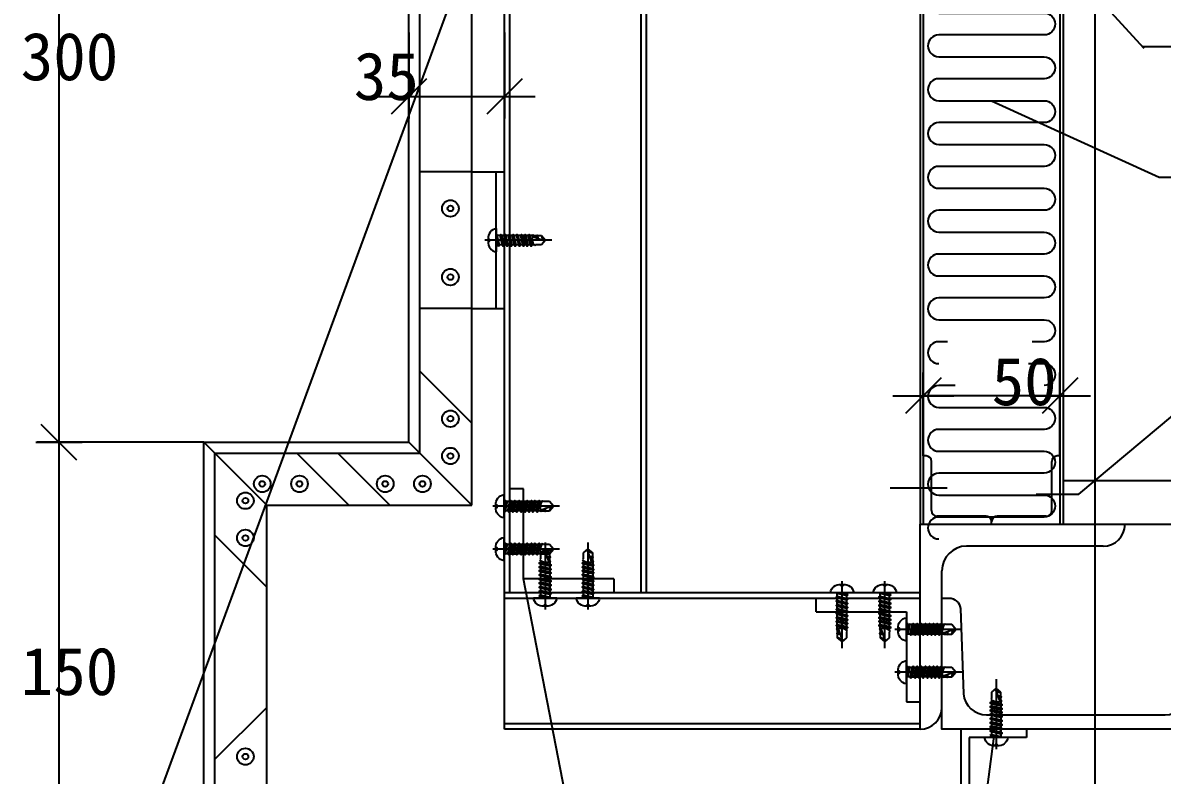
# Model space of a CAD drawing. Header units: metres. Extents: x 851 to 2535, y 436 to 2383.
# Drawn here: x 987.4 to 1404.3, y 1163 to 1438.4 of the extents above; entities that cross this region are included whole.
import ezdxf

# ---------------------------------------------------------------- set-up
doc = ezdxf.new("R2010")
doc.units = ezdxf.units.M
for name, color, linetype in [('BZX', 1, 'Continuous'), ('CSX', 3, 'Continuous'), ('DHX', 4, 'Continuous'), ('LINE', 7, 'Continuous'), ('SCREW', 6, 'Continuous'), ('XSX', 6, 'Continuous'), ('XX', 5, 'Continuous'), ('图层4', 4, 'Continuous')]:
    doc.layers.add(name, color=color, linetype=linetype)

# ---------------------------------------------------------------- blocks, each defined once
blk = doc.blocks.new('_ArchTick')
for p, q in [((0, 0.65), (0, -0.65)), ((0.86, 0), (-0.86, 0))]:
    blk.add_line(p, q)
at = {"color": 0, "linetype": 'ByBlock'}
blk.add_lwpolyline([(-0.5, -0.5), (0.5, 0.5)], dxfattribs=at)

msp = doc.modelspace()

# ---------------------------------------------------------------- linework, layer by layer
at = {"layer": 'BZX'}
for p, q in [((1000.66, 1602.81), (1000.66, 1300.82)), ((1014.84, 1094.47), (1160.67, 1491.62)), ((1397.75, 1429), (1357.94, 1472.38)), ((1128.67, 1434.79), (1128.67, 1403.36)), ((1163.67, 1434.79), (1163.67, 1403.36)), ((1128.67, 1411.36), (1163.67, 1411.36)), ((1341.86, 1409.85), (1403.22, 1381.83)), ((1151.67, 1383.77), (1163.67, 1383.77)), ((1151.67, 1333.77), (1163.67, 1333.77)), ((1316.91, 1279.85), (1316.91, 1309.89)), ((1366.91, 1279.85), (1366.91, 1309.89)), ((1373.83, 1265.8), (1424.49, 1308.4)), ((1000.66, 1301.06), (1000.66, 1126.05)), ((1366.91, 1301.89), (1316.91, 1301.89)), ((1053.64, 1284.82), (992.66, 1284.82)), ((1053.61, 1284.82), (992.66, 1284.82)), ((1057.67, 1280.82), (1076.67, 1261.82)), ((1132.67, 1280.82), (1151.67, 1261.82)), ((1325.67, 1268.03), (1304.75, 1268.03)), ((1358.21, 1265.8), (1373.83, 1265.8)), ((1218.44, 988.8), (1170.67, 1234.82)), ((1290.76, 773.77), (1342.82, 1177.28))]:
    msp.add_line(p, q, dxfattribs=at)
for centre in [(1143.88, 1370.41), (1143.88, 1345.29), (1143.88, 1293.46), (1143.88, 1279.82), (1075.03, 1269.61), (1088.66, 1269.61), (1120.03, 1269.61), (1133.66, 1269.61), (1068.88, 1263.46), (1068.88, 1249.82), (1068.88, 1169.81)]:
    msp.add_circle(centre, 3.04, dxfattribs=at)
at = {"layer": 'CSX'}
for p, q in [((1163.67, 1179.82), (1163.67, 1704.82)), ((1165.67, 1229.82), (1165.67, 1654.82)), ((1213.67, 1229.82), (1213.67, 1654.82)), ((1215.67, 1229.82), (1215.67, 1654.82)), ((1315.71, 1614.82), (1315.71, 1254.82)), ((1316.91, 1614.82), (1316.91, 1254.82)), ((1366.91, 1614.82), (1366.91, 1254.82)), ((1368.11, 1614.82), (1368.11, 1254.82)), ((1132.67, 1280.82), (1132.67, 1588.82)), ((1128.67, 1284.82), (1128.67, 1584.82)), ((1151.67, 1261.82), (1151.67, 1491.62)), ((1397.08, 1429.72), (1545.43, 1429.72)), ((1403.22, 1381.83), (1544.67, 1381.83)), ((1132.67, 1310.82), (1151.67, 1291.82)), ((1053.67, 1134.82), (1053.67, 1284.82)), ((1053.67, 1284.82), (1128.67, 1284.82)), ((1057.67, 1280.82), (1053.67, 1284.82)), ((1128.67, 1284.82), (1132.67, 1280.82)), ((1057.67, 1138.82), (1057.67, 1280.82)), ((1057.67, 1280.82), (1132.67, 1280.82)), ((1087.67, 1280.82), (1106.67, 1261.82)), ((1102.67, 1280.82), (1121.67, 1261.82)), ((1317.91, 1279.82), (1316.91, 1279.82)), ((1319.91, 1259.82), (1319.91, 1277.82)), ((1363.91, 1259.82), (1363.91, 1277.82)), ((1366.91, 1279.82), (1365.91, 1279.82)), ((1170.67, 1267.82), (1165.67, 1267.82)), ((1170.67, 1234.82), (1170.67, 1267.82)), ((1368.11, 1270.82), (1703.67, 1270.82)), ((1076.67, 1261.82), (1151.67, 1261.82)), ((1076.67, 1157.82), (1076.67, 1261.82)), ((1339.91, 1257.82), (1321.91, 1257.82)), ((1341.91, 1254.82), (1341.91, 1255.82)), ((1341.91, 1254.82), (1341.91, 1255.82)), ((1361.91, 1257.82), (1343.91, 1257.82)), ((1057.67, 1250.82), (1076.67, 1231.82)), ((1315.71, 1179.82), (1315.71, 1254.82)), ((1315.71, 1254.82), (1703.67, 1254.82)), ((1382.71, 1246.82), (1332.71, 1246.82)), ((1203.67, 1234.82), (1170.67, 1234.82)), ((1203.67, 1234.82), (1203.67, 1229.82)), ((1323.71, 1187.82), (1323.71, 1237.82)), ((1163.67, 1229.82), (1315.71, 1229.82)), ((1163.67, 1227.82), (1315.71, 1227.82)), ((1277.71, 1222.82), (1277.71, 1227.82)), ((1277.71, 1222.82), (1310.71, 1222.82)), ((1310.71, 1222.82), (1310.71, 1189.82)), ((1310.71, 1189.82), (1315.71, 1189.82)), ((1057.67, 1168.82), (1076.67, 1187.82)), ((1315.71, 1181.82), (1163.67, 1181.82)), ((1315.71, 1179.82), (1163.67, 1179.82)), ((1330.67, 1179.82), (1330.67, 1144.47)), ((1354.67, 1179.82), (1354.67, 1176.82)), ((1333.67, 1176.82), (1333.67, 1138.82)), ((1354.67, 1176.82), (1333.67, 1176.82))]:
    msp.add_line(p, q, dxfattribs=at)
for points in [[(1345.32, 1179.82), (1323.71, 1179.82), (1323.71, 1227.82), (1326.28, 1227.82, -0.39), (1330.46, 1224.03), (1331.58, 1192.77, 0.39), (1340.04, 1185.12), (1345.32, 1185.12)], [(1345.32, 1185.12), (1405.39, 1185.12, 0.39), (1413.84, 1192.77), (1416.96, 1224.03, -0.39), (1421.14, 1227.82), (1423.71, 1227.82), (1423.71, 1179.82), (1345.32, 1179.82)]]:
    msp.add_lwpolyline(points, format="xyb", dxfattribs=at)
for centre in [(1143.88, 1370.41), (1143.88, 1345.29), (1143.88, 1293.46), (1143.88, 1279.82), (1075.03, 1269.61), (1088.66, 1269.61), (1120.03, 1269.61), (1133.66, 1269.61), (1068.88, 1263.46), (1068.88, 1249.82), (1068.88, 1169.81)]:
    msp.add_circle(centre, 1.04, dxfattribs=at)
for centre, radius, start, end in [((1317.91, 1277.82), 2, 0, 90), ((1365.91, 1277.82), 2, 90, 180), ((1321.91, 1259.82), 2, 180, 270), ((1361.91, 1259.82), 2, 270, 0), ((1339.91, 1255.82), 2, 0, 90), ((1343.91, 1255.82), 2, 90, 180), ((1382.71, 1254.82), 8, 270, 0), ((1332.71, 1237.82), 9, 90, 180), ((1315.71, 1187.82), 8, 270, 0)]:
    msp.add_arc(centre, radius, start, end, dxfattribs=at)
at = {"layer": 'DHX'}
msp.add_line((1379.71, 2313.96), (1379.71, 521.1), dxfattribs=at)
at = {"layer": 'LINE'}
for p, q in [((1160.67, 1360.78), (1160.67, 1356.76)), ((1180.95, 1358.77), (1156.51, 1358.77)), ((1163.55, 1259.41), (1163.55, 1263.43)), ((1183.84, 1261.42), (1159.4, 1261.42)), ((1163.55, 1243.74), (1163.55, 1247.76)), ((1178.54, 1248.1), (1178.54, 1223.66)), ((1194.22, 1248.1), (1194.22, 1223.66)), ((1183.84, 1245.75), (1159.4, 1245.75)), ((1287.16, 1209.53), (1287.16, 1233.97)), ((1302.84, 1209.53), (1302.84, 1233.97)), ((1180.55, 1227.82), (1176.53, 1227.82)), ((1196.23, 1227.82), (1192.21, 1227.82)), ((1285.15, 1229.82), (1289.17, 1229.82)), ((1300.83, 1229.82), (1304.85, 1229.82)), ((1310.71, 1214.36), (1310.71, 1218.37)), ((1330.99, 1216.36), (1306.55, 1216.36)), ((1330.99, 1200.69), (1306.55, 1200.69)), ((1310.71, 1198.68), (1310.71, 1202.7)), ((1343.59, 1198.1), (1343.59, 1173.66)), ((1343.59, 1197.03), (1343.59, 1172.58)), ((1345.6, 1176.74), (1341.58, 1176.74))]:
    msp.add_line(p, q, dxfattribs=at)
at = {"layer": 'SCREW'}
for p, q in [((1160.67, 1363.05), (1160.67, 1354.5)), ((1160.75, 1360.88), (1160.67, 1360.78)), ((1161.04, 1360.5), (1160.75, 1360.88)), ((1160.75, 1360.88), (1161.46, 1356.61)), ((1161.85, 1360.5), (1161.04, 1360.5)), ((1161.81, 1357.04), (1161.04, 1360.5)), ((1162, 1360.5), (1165.55, 1360.5)), ((1162.35, 1360.93), (1163.11, 1356.61)), ((1163.35, 1360.5), (1162.55, 1360.5)), ((1163.51, 1360.5), (1162.7, 1360.5)), ((1163.86, 1360.93), (1164.62, 1356.61)), ((1164.85, 1360.5), (1164.05, 1360.5)), ((1165.01, 1360.5), (1164.2, 1360.5)), ((1165.36, 1360.93), (1166.12, 1356.61)), ((1166.51, 1360.5), (1165.71, 1360.5)), ((1166.86, 1360.93), (1167.62, 1356.61)), ((1168.01, 1360.5), (1167.21, 1360.5)), ((1168.36, 1360.93), (1169.13, 1356.61)), ((1169.52, 1360.5), (1168.71, 1360.5)), ((1169.87, 1360.93), (1170.63, 1356.61)), ((1170.87, 1360.5), (1170.06, 1360.5)), ((1171.02, 1360.5), (1170.22, 1360.5)), ((1171.19, 1360.93), (1171.95, 1356.61)), ((1172.34, 1360.5), (1171.54, 1360.5)), ((1172.69, 1360.93), (1173.45, 1356.61)), ((1173.84, 1360.5), (1173.04, 1360.5)), ((1174.11, 1360.78), (1173.84, 1360.5)), ((1173.84, 1360.5), (1173.91, 1360.2)), ((1173.91, 1360.2), (1178.51, 1358.53)), ((1174.11, 1360.78), (1174.23, 1360.08)), ((1174.37, 1360.5), (1174.11, 1360.78)), ((1174.37, 1360.5), (1175.45, 1360.5)), ((1174.48, 1359.99), (1174.37, 1360.5)), ((1175.63, 1360.69), (1175.84, 1359.5)), ((1175.8, 1360.5), (1177.27, 1360.5)), ((1177.27, 1360.5), (1178.72, 1358.77)), ((1160.67, 1359.02), (1161.33, 1356.76)), ((1161.33, 1356.76), (1160.67, 1356.76)), ((1161.33, 1356.76), (1161.46, 1356.61)), ((1161.46, 1356.61), (1161.81, 1357.04)), ((1162.61, 1357.04), (1161.81, 1357.04)), ((1162.76, 1357.04), (1161.96, 1357.04)), ((1164.11, 1357.04), (1163.31, 1357.04)), ((1164.27, 1357.04), (1163.46, 1357.04)), ((1165.62, 1357.04), (1164.81, 1357.04)), ((1165.77, 1357.04), (1164.97, 1357.04)), ((1167.27, 1357.04), (1166.47, 1357.04)), ((1168.78, 1357.04), (1167.97, 1357.04)), ((1170.12, 1357.04), (1169.32, 1357.04)), ((1170.28, 1357.04), (1169.48, 1357.04)), ((1171.63, 1357.04), (1170.82, 1357.04)), ((1173.1, 1357.04), (1172.3, 1357.04)), ((1174.48, 1357.04), (1173.8, 1357.04)), ((1174.74, 1356.76), (1174.48, 1357.04)), ((1175.01, 1357.04), (1174.74, 1356.76)), ((1177.27, 1357.04), (1175.01, 1357.04)), ((1178.72, 1358.77), (1177.27, 1357.04)), ((1163.55, 1257.15), (1163.55, 1265.7)), ((1164.22, 1263.43), (1163.55, 1263.43)), ((1163.55, 1261.17), (1164.22, 1263.43)), ((1163.64, 1259.31), (1164.34, 1263.58)), ((1164.22, 1263.43), (1164.34, 1263.58)), ((1164.34, 1263.58), (1164.69, 1263.15)), ((1165.23, 1259.26), (1166, 1263.58)), ((1166.74, 1259.26), (1167.5, 1263.58)), ((1168.24, 1259.26), (1169, 1263.58)), ((1169.74, 1259.26), (1170.51, 1263.58)), ((1171.25, 1259.26), (1172.01, 1263.58)), ((1172.75, 1259.26), (1173.51, 1263.58)), ((1174.07, 1259.26), (1174.83, 1263.58)), ((1175.57, 1259.26), (1176.34, 1263.58)), ((1177.63, 1263.43), (1177.36, 1263.15)), ((1177.89, 1263.15), (1177.63, 1263.43)), ((1163.64, 1259.31), (1163.55, 1259.41)), ((1163.93, 1259.7), (1163.64, 1259.31)), ((1164.69, 1263.15), (1163.93, 1259.7)), ((1164.73, 1259.7), (1163.93, 1259.7)), ((1165.49, 1263.15), (1164.69, 1263.15)), ((1165.65, 1263.15), (1164.84, 1263.15)), ((1164.89, 1259.7), (1168.44, 1259.7)), ((1166.23, 1259.7), (1165.43, 1259.7)), ((1166.39, 1259.7), (1165.58, 1259.7)), ((1167, 1263.15), (1166.19, 1263.15)), ((1167.15, 1263.15), (1166.35, 1263.15)), ((1167.74, 1259.7), (1166.93, 1259.7)), ((1167.89, 1259.7), (1167.09, 1259.7)), ((1168.5, 1263.15), (1167.69, 1263.15)), ((1168.65, 1263.15), (1167.85, 1263.15)), ((1169.39, 1259.7), (1168.59, 1259.7)), ((1170.16, 1263.15), (1169.35, 1263.15)), ((1170.9, 1259.7), (1170.09, 1259.7)), ((1171.66, 1263.15), (1170.86, 1263.15)), ((1172.4, 1259.7), (1171.6, 1259.7)), ((1173.01, 1263.15), (1172.2, 1263.15)), ((1173.16, 1263.15), (1172.36, 1263.15)), ((1173.75, 1259.7), (1172.94, 1259.7)), ((1173.9, 1259.7), (1173.1, 1259.7)), ((1174.51, 1263.15), (1173.71, 1263.15)), ((1175.22, 1259.7), (1174.42, 1259.7)), ((1175.99, 1263.15), (1175.18, 1263.15)), ((1176.73, 1259.7), (1175.92, 1259.7)), ((1177.36, 1263.15), (1176.68, 1263.15)), ((1176.73, 1259.7), (1176.79, 1260)), ((1176.99, 1259.42), (1176.73, 1259.7)), ((1176.79, 1260), (1181.39, 1261.67)), ((1176.99, 1259.42), (1177.11, 1260.11)), ((1177.25, 1259.7), (1176.99, 1259.42)), ((1177.36, 1260.21), (1177.25, 1259.7)), ((1177.25, 1259.7), (1178.33, 1259.7)), ((1180.15, 1263.15), (1177.89, 1263.15)), ((1178.51, 1259.51), (1178.72, 1260.7)), ((1178.68, 1259.7), (1180.15, 1259.7)), ((1181.6, 1261.42), (1180.15, 1263.15)), ((1180.15, 1259.7), (1181.6, 1261.42)), ((1163.55, 1241.47), (1163.55, 1250.02)), ((1164.22, 1247.76), (1163.55, 1247.76)), ((1163.55, 1245.5), (1164.22, 1247.76)), ((1163.64, 1243.64), (1164.34, 1247.91)), ((1164.69, 1247.48), (1163.93, 1244.02)), ((1164.22, 1247.76), (1164.34, 1247.91)), ((1164.34, 1247.91), (1164.69, 1247.48)), ((1165.49, 1247.48), (1164.69, 1247.48)), ((1165.65, 1247.48), (1164.84, 1247.48)), ((1165.23, 1243.59), (1166, 1247.91)), ((1167, 1247.48), (1166.19, 1247.48)), ((1167.15, 1247.48), (1166.35, 1247.48)), ((1166.74, 1243.59), (1167.5, 1247.91)), ((1168.5, 1247.48), (1167.69, 1247.48)), ((1168.65, 1247.48), (1167.85, 1247.48)), ((1168.24, 1243.59), (1169, 1247.91)), ((1170.16, 1247.48), (1169.35, 1247.48)), ((1169.74, 1243.59), (1170.51, 1247.91)), ((1171.66, 1247.48), (1170.86, 1247.48)), ((1171.25, 1243.59), (1172.01, 1247.91)), ((1173.01, 1247.48), (1172.2, 1247.48)), ((1173.16, 1247.48), (1172.36, 1247.48)), ((1172.75, 1243.59), (1173.51, 1247.91)), ((1174.51, 1247.48), (1173.71, 1247.48)), ((1174.07, 1243.59), (1174.83, 1247.91)), ((1175.99, 1247.48), (1175.18, 1247.48)), ((1175.57, 1243.59), (1176.34, 1247.91)), ((1177.36, 1247.48), (1176.68, 1247.48)), ((1177.63, 1247.76), (1177.36, 1247.48)), ((1177.89, 1247.48), (1177.63, 1247.76)), ((1180.15, 1247.48), (1177.89, 1247.48)), ((1181.6, 1245.75), (1180.15, 1247.48)), ((1163.64, 1243.64), (1163.55, 1243.74)), ((1163.93, 1244.02), (1163.64, 1243.64)), ((1164.73, 1244.02), (1163.93, 1244.02)), ((1164.89, 1244.02), (1168.44, 1244.02)), ((1166.23, 1244.02), (1165.43, 1244.02)), ((1166.39, 1244.02), (1165.58, 1244.02)), ((1167.74, 1244.02), (1166.93, 1244.02)), ((1167.89, 1244.02), (1167.09, 1244.02)), ((1169.39, 1244.02), (1168.59, 1244.02)), ((1170.9, 1244.02), (1170.09, 1244.02)), ((1172.4, 1244.02), (1171.6, 1244.02)), ((1173.75, 1244.02), (1172.94, 1244.02)), ((1173.9, 1244.02), (1173.1, 1244.02)), ((1175.22, 1244.02), (1174.42, 1244.02)), ((1176.73, 1244.02), (1175.92, 1244.02)), ((1176.73, 1244.02), (1176.79, 1244.32)), ((1176.99, 1243.74), (1176.73, 1244.02)), ((1176.79, 1244.32), (1181.39, 1246)), ((1178.54, 1245.86), (1176.82, 1244.41)), ((1176.82, 1244.41), (1176.82, 1242.15)), ((1176.99, 1243.74), (1177.11, 1244.44)), ((1177.25, 1244.02), (1176.99, 1243.74)), ((1177.36, 1244.53), (1177.25, 1244.02)), ((1177.25, 1244.02), (1178.33, 1244.02)), ((1179.97, 1241.06), (1178.3, 1245.65)), ((1178.51, 1243.83), (1178.72, 1245.02)), ((1180.27, 1244.41), (1178.54, 1245.86)), ((1178.68, 1244.02), (1180.15, 1244.02)), ((1180.46, 1242.77), (1179.27, 1242.98)), ((1180.15, 1244.02), (1181.6, 1245.75)), ((1180.27, 1242.95), (1180.27, 1244.41)), ((1180.27, 1241.51), (1180.27, 1242.6)), ((1194.22, 1245.86), (1192.49, 1244.41)), ((1192.49, 1244.41), (1192.49, 1242.15)), ((1195.64, 1241.06), (1193.97, 1245.65)), ((1195.95, 1244.41), (1194.22, 1245.86)), ((1196.13, 1242.77), (1194.94, 1242.98)), ((1195.95, 1242.95), (1195.95, 1244.41)), ((1195.95, 1241.51), (1195.95, 1242.6)), ((1180.7, 1239.84), (1176.38, 1240.6)), ((1180.7, 1238.33), (1176.38, 1239.09)), ((1176.82, 1242.15), (1176.54, 1241.89)), ((1176.54, 1241.89), (1176.82, 1241.63)), ((1176.82, 1241.63), (1176.82, 1240.95)), ((1176.82, 1240.25), (1176.82, 1239.44)), ((1176.82, 1238.77), (1176.82, 1237.97)), ((1179.76, 1241.63), (1180.27, 1241.51)), ((1180.55, 1241.25), (1179.85, 1241.37)), ((1180.27, 1240.99), (1179.97, 1241.06)), ((1180.27, 1241.51), (1180.55, 1241.25)), ((1180.55, 1241.25), (1180.27, 1240.99)), ((1180.27, 1240.99), (1180.27, 1240.18)), ((1180.27, 1239.49), (1180.27, 1238.68)), ((1196.38, 1239.84), (1192.06, 1240.6)), ((1196.38, 1238.33), (1192.06, 1239.09)), ((1192.49, 1242.15), (1192.21, 1241.89)), ((1192.21, 1241.89), (1192.49, 1241.63)), ((1192.49, 1241.63), (1192.49, 1240.95)), ((1192.49, 1240.25), (1192.49, 1239.44)), ((1192.49, 1238.77), (1192.49, 1237.97)), ((1195.44, 1241.63), (1195.95, 1241.51)), ((1196.23, 1241.25), (1195.53, 1241.37)), ((1195.95, 1240.99), (1195.64, 1241.06)), ((1195.95, 1241.51), (1196.23, 1241.25)), ((1196.23, 1241.25), (1195.95, 1240.99)), ((1195.95, 1240.99), (1195.95, 1240.18)), ((1195.95, 1239.49), (1195.95, 1238.68)), ((1180.7, 1237.01), (1176.38, 1237.77)), ((1180.7, 1235.51), (1176.38, 1236.27)), ((1180.7, 1234.01), (1176.38, 1234.77)), ((1176.82, 1237.42), (1176.82, 1236.62)), ((1176.82, 1237.27), (1176.82, 1236.47)), ((1176.82, 1235.92), (1176.82, 1235.12)), ((1176.82, 1234.42), (1176.82, 1233.61)), ((1180.27, 1238.17), (1180.27, 1237.36)), ((1180.27, 1238.01), (1180.27, 1237.21)), ((1180.27, 1236.66), (1180.27, 1235.86)), ((1180.27, 1235.16), (1180.27, 1234.36)), ((1196.38, 1237.01), (1192.06, 1237.77)), ((1196.38, 1235.51), (1192.06, 1236.27)), ((1196.38, 1234.01), (1192.06, 1234.77)), ((1192.49, 1237.42), (1192.49, 1236.62)), ((1192.49, 1237.27), (1192.49, 1236.47)), ((1192.49, 1235.92), (1192.49, 1235.12)), ((1192.49, 1234.42), (1192.49, 1233.61)), ((1195.95, 1238.17), (1195.95, 1237.36)), ((1195.95, 1238.01), (1195.95, 1237.21)), ((1195.95, 1236.66), (1195.95, 1235.86)), ((1195.95, 1235.16), (1195.95, 1234.36)), ((1180.7, 1232.5), (1176.38, 1233.26)), ((1180.7, 1231), (1176.38, 1231.76)), ((1180.7, 1229.5), (1176.38, 1230.26)), ((1176.82, 1232.92), (1176.82, 1232.11)), ((1176.82, 1232.76), (1176.82, 1231.96)), ((1176.82, 1231.41), (1176.82, 1230.61)), ((1176.82, 1231.26), (1176.82, 1230.45)), ((1176.82, 1229.91), (1176.82, 1229.11)), ((1180.27, 1233.66), (1180.27, 1232.85)), ((1180.27, 1229.15), (1180.27, 1232.7)), ((1180.27, 1232.15), (1180.27, 1231.35)), ((1180.27, 1232), (1180.27, 1231.19)), ((1180.27, 1230.65), (1180.27, 1229.85)), ((1180.27, 1230.5), (1180.27, 1229.69)), ((1196.38, 1232.5), (1192.06, 1233.26)), ((1196.38, 1231), (1192.06, 1231.76)), ((1196.38, 1229.5), (1192.06, 1230.26)), ((1192.49, 1232.92), (1192.49, 1232.11)), ((1192.49, 1232.76), (1192.49, 1231.96)), ((1192.49, 1231.41), (1192.49, 1230.61)), ((1192.49, 1231.26), (1192.49, 1230.45)), ((1192.49, 1229.91), (1192.49, 1229.11)), ((1195.95, 1233.66), (1195.95, 1232.85)), ((1195.95, 1229.15), (1195.95, 1232.7)), ((1195.95, 1232.15), (1195.95, 1231.35)), ((1195.95, 1232), (1195.95, 1231.19)), ((1195.95, 1230.65), (1195.95, 1229.85)), ((1195.95, 1230.5), (1195.95, 1229.69)), ((1182.82, 1227.82), (1174.27, 1227.82)), ((1176.38, 1228.6), (1176.82, 1228.95)), ((1176.53, 1228.48), (1176.38, 1228.6)), ((1180.65, 1227.9), (1176.38, 1228.6)), ((1176.53, 1228.48), (1176.53, 1227.82)), ((1178.79, 1227.82), (1176.53, 1228.48)), ((1176.82, 1229.75), (1176.82, 1228.95)), ((1176.82, 1228.95), (1180.27, 1228.19)), ((1180.27, 1228.99), (1180.27, 1228.19)), ((1180.27, 1228.19), (1180.65, 1227.9)), ((1180.65, 1227.9), (1180.55, 1227.82)), ((1198.49, 1227.82), (1189.94, 1227.82)), ((1192.06, 1228.6), (1192.49, 1228.95)), ((1192.21, 1228.48), (1192.06, 1228.6)), ((1196.33, 1227.9), (1192.06, 1228.6)), ((1192.21, 1228.48), (1192.21, 1227.82)), ((1194.47, 1227.82), (1192.21, 1228.48)), ((1192.49, 1229.75), (1192.49, 1228.95)), ((1192.49, 1228.95), (1195.95, 1228.19)), ((1195.95, 1228.99), (1195.95, 1228.19)), ((1195.95, 1228.19), (1196.33, 1227.9)), ((1196.33, 1227.9), (1196.23, 1227.82)), ((1282.89, 1229.82), (1291.44, 1229.82)), ((1285, 1228.13), (1289.32, 1227.37)), ((1285, 1226.63), (1289.32, 1225.87)), ((1285.05, 1229.73), (1285.15, 1229.82)), ((1285.43, 1229.44), (1285.05, 1229.73)), ((1285.05, 1229.73), (1289.32, 1229.03)), ((1285.43, 1228.64), (1285.43, 1229.44)), ((1288.89, 1228.68), (1285.43, 1229.44)), ((1285.43, 1228.48), (1285.43, 1224.93)), ((1285.43, 1227.13), (1285.43, 1227.94)), ((1285.43, 1226.98), (1285.43, 1227.78)), ((1285.43, 1225.63), (1285.43, 1226.44)), ((1285.43, 1225.48), (1285.43, 1226.28)), ((1286.91, 1229.82), (1289.17, 1229.15)), ((1289.32, 1229.03), (1288.89, 1228.68)), ((1288.89, 1227.88), (1288.89, 1228.68)), ((1288.89, 1227.72), (1288.89, 1228.52)), ((1288.89, 1226.37), (1288.89, 1227.18)), ((1288.89, 1226.22), (1288.89, 1227.02)), ((1289.17, 1229.15), (1289.17, 1229.82)), ((1289.17, 1229.15), (1289.32, 1229.03)), ((1298.56, 1229.82), (1307.11, 1229.82)), ((1300.68, 1228.13), (1305, 1227.37)), ((1300.68, 1226.63), (1305, 1225.87)), ((1300.73, 1229.73), (1300.83, 1229.82)), ((1301.11, 1229.44), (1300.73, 1229.73)), ((1300.73, 1229.73), (1305, 1229.03)), ((1301.11, 1228.64), (1301.11, 1229.44)), ((1304.57, 1228.68), (1301.11, 1229.44)), ((1301.11, 1228.48), (1301.11, 1224.93)), ((1301.11, 1227.13), (1301.11, 1227.94)), ((1301.11, 1226.98), (1301.11, 1227.78)), ((1301.11, 1225.63), (1301.11, 1226.44)), ((1301.11, 1225.48), (1301.11, 1226.28)), ((1302.59, 1229.82), (1304.85, 1229.15)), ((1305, 1229.03), (1304.57, 1228.68)), ((1304.57, 1227.88), (1304.57, 1228.68)), ((1304.57, 1227.72), (1304.57, 1228.52)), ((1304.57, 1226.37), (1304.57, 1227.18)), ((1304.57, 1226.22), (1304.57, 1227.02)), ((1304.85, 1229.15), (1304.85, 1229.82)), ((1304.85, 1229.15), (1305, 1229.03)), ((1285, 1225.13), (1289.32, 1224.37)), ((1285, 1223.62), (1289.32, 1222.86)), ((1285, 1222.12), (1289.32, 1221.36)), ((1285.43, 1223.97), (1285.43, 1224.78)), ((1285.43, 1222.47), (1285.43, 1223.27)), ((1285.43, 1220.97), (1285.43, 1221.77)), ((1288.89, 1224.87), (1288.89, 1225.67)), ((1288.89, 1224.71), (1288.89, 1225.52)), ((1288.89, 1223.21), (1288.89, 1224.02)), ((1288.89, 1221.71), (1288.89, 1222.51)), ((1300.68, 1225.13), (1305, 1224.37)), ((1300.68, 1223.62), (1305, 1222.86)), ((1300.68, 1222.12), (1305, 1221.36)), ((1301.11, 1223.97), (1301.11, 1224.78)), ((1301.11, 1222.47), (1301.11, 1223.27)), ((1301.11, 1220.97), (1301.11, 1221.77)), ((1304.57, 1224.87), (1304.57, 1225.67)), ((1304.57, 1224.71), (1304.57, 1225.52)), ((1304.57, 1223.21), (1304.57, 1224.02)), ((1304.57, 1221.71), (1304.57, 1222.51)), ((1285, 1220.62), (1289.32, 1219.86)), ((1285, 1219.3), (1289.32, 1218.54)), ((1285, 1217.79), (1289.32, 1217.03)), ((1285.43, 1219.62), (1285.43, 1220.42)), ((1285.43, 1219.46), (1285.43, 1220.27)), ((1285.43, 1218.14), (1285.43, 1218.95)), ((1285.43, 1216.64), (1285.43, 1217.45)), ((1288.89, 1220.36), (1288.89, 1221.16)), ((1288.89, 1220.21), (1288.89, 1221.01)), ((1288.89, 1218.86), (1288.89, 1219.66)), ((1288.89, 1217.38), (1288.89, 1218.19)), ((1300.68, 1220.62), (1305, 1219.86)), ((1300.68, 1219.3), (1305, 1218.54)), ((1300.68, 1217.79), (1305, 1217.03)), ((1301.11, 1219.62), (1301.11, 1220.42)), ((1301.11, 1219.46), (1301.11, 1220.27)), ((1301.11, 1218.14), (1301.11, 1218.95)), ((1301.11, 1216.64), (1301.11, 1217.45)), ((1304.57, 1220.36), (1304.57, 1221.16)), ((1304.57, 1220.21), (1304.57, 1221.01)), ((1304.57, 1218.86), (1304.57, 1219.66)), ((1304.57, 1217.38), (1304.57, 1218.19)), ((1310.71, 1212.09), (1310.71, 1220.64)), ((1311.37, 1218.37), (1310.71, 1218.37)), ((1310.71, 1216.11), (1311.37, 1218.37)), ((1310.79, 1214.25), (1311.5, 1218.52)), ((1311.85, 1218.09), (1311.08, 1214.64)), ((1311.37, 1218.37), (1311.5, 1218.52)), ((1311.5, 1218.52), (1311.85, 1218.09)), ((1312.65, 1218.09), (1311.85, 1218.09)), ((1312.8, 1218.09), (1312, 1218.09)), ((1312.39, 1214.2), (1313.15, 1218.52)), ((1314.15, 1218.09), (1313.35, 1218.09)), ((1314.31, 1218.09), (1313.5, 1218.09)), ((1313.9, 1214.2), (1314.66, 1218.52)), ((1315.66, 1218.09), (1314.85, 1218.09)), ((1315.81, 1218.09), (1315.01, 1218.09)), ((1315.4, 1214.2), (1316.16, 1218.52)), ((1317.31, 1218.09), (1316.51, 1218.09)), ((1316.9, 1214.2), (1317.66, 1218.52)), ((1318.82, 1218.09), (1318.01, 1218.09)), ((1318.4, 1214.2), (1319.17, 1218.52)), ((1320.16, 1218.09), (1319.36, 1218.09)), ((1320.32, 1218.09), (1319.52, 1218.09)), ((1319.91, 1214.2), (1320.67, 1218.52)), ((1321.67, 1218.09), (1320.86, 1218.09)), ((1321.23, 1214.2), (1321.99, 1218.52)), ((1323.14, 1218.09), (1322.34, 1218.09)), ((1322.73, 1214.2), (1323.49, 1218.52)), ((1324.52, 1218.09), (1323.84, 1218.09)), ((1324.78, 1218.37), (1324.52, 1218.09)), ((1325.05, 1218.09), (1324.78, 1218.37)), ((1327.31, 1218.09), (1325.05, 1218.09)), ((1328.76, 1216.36), (1327.31, 1218.09)), ((1285.15, 1216.38), (1285.43, 1216.64)), ((1285.15, 1216.38), (1285.85, 1216.26)), ((1285.43, 1216.12), (1285.15, 1216.38)), ((1285.25, 1214.86), (1286.44, 1214.65)), ((1285.43, 1216.64), (1285.74, 1216.57)), ((1285.43, 1216.12), (1285.43, 1215.03)), ((1285.94, 1216), (1285.43, 1216.12)), ((1285.43, 1214.68), (1285.43, 1213.22)), ((1285.43, 1213.22), (1287.16, 1211.77)), ((1285.74, 1216.57), (1287.41, 1211.98)), ((1287.16, 1211.77), (1288.89, 1213.22)), ((1288.89, 1216), (1288.89, 1216.68)), ((1289.17, 1215.74), (1288.89, 1216)), ((1288.89, 1215.48), (1289.17, 1215.74)), ((1288.89, 1213.22), (1288.89, 1215.48)), ((1300.83, 1216.38), (1301.11, 1216.64)), ((1300.83, 1216.38), (1301.53, 1216.26)), ((1301.11, 1216.12), (1300.83, 1216.38)), ((1300.92, 1214.86), (1302.11, 1214.65)), ((1301.11, 1216.64), (1301.41, 1216.57)), ((1301.11, 1216.12), (1301.11, 1215.03)), ((1301.62, 1216), (1301.11, 1216.12)), ((1301.11, 1214.68), (1301.11, 1213.22)), ((1301.11, 1213.22), (1302.84, 1211.77)), ((1301.41, 1216.57), (1303.08, 1211.98)), ((1302.84, 1211.77), (1304.57, 1213.22)), ((1304.57, 1216), (1304.57, 1216.68)), ((1304.85, 1215.74), (1304.57, 1216)), ((1304.57, 1215.48), (1304.85, 1215.74)), ((1304.57, 1213.22), (1304.57, 1215.48)), ((1310.79, 1214.25), (1310.71, 1214.36)), ((1311.08, 1214.64), (1310.79, 1214.25)), ((1311.89, 1214.64), (1311.08, 1214.64)), ((1312.04, 1214.64), (1315.59, 1214.64)), ((1313.39, 1214.64), (1312.59, 1214.64)), ((1313.55, 1214.64), (1312.74, 1214.64)), ((1314.89, 1214.64), (1314.09, 1214.64)), ((1315.05, 1214.64), (1314.24, 1214.64)), ((1316.55, 1214.64), (1315.75, 1214.64)), ((1318.05, 1214.64), (1317.25, 1214.64)), ((1319.56, 1214.64), (1318.75, 1214.64)), ((1320.91, 1214.64), (1320.1, 1214.64)), ((1321.06, 1214.64), (1320.26, 1214.64)), ((1322.38, 1214.64), (1321.58, 1214.64)), ((1323.88, 1214.64), (1323.08, 1214.64)), ((1323.88, 1214.64), (1323.95, 1214.94)), ((1324.15, 1214.36), (1323.88, 1214.64)), ((1323.95, 1214.94), (1328.55, 1216.61)), ((1324.15, 1214.36), (1324.27, 1215.05)), ((1324.41, 1214.64), (1324.15, 1214.36)), ((1324.52, 1215.15), (1324.41, 1214.64)), ((1324.41, 1214.64), (1325.49, 1214.64)), ((1325.67, 1214.45), (1325.88, 1215.64)), ((1325.84, 1214.64), (1327.31, 1214.64)), ((1327.31, 1214.64), (1328.76, 1216.36)), ((1310.71, 1196.41), (1310.71, 1204.96)), ((1311.37, 1202.7), (1310.71, 1202.7)), ((1310.71, 1200.44), (1311.37, 1202.7)), ((1310.79, 1198.58), (1311.5, 1202.85)), ((1311.85, 1202.42), (1311.08, 1198.96)), ((1311.37, 1202.7), (1311.5, 1202.85)), ((1311.5, 1202.85), (1311.85, 1202.42)), ((1312.65, 1202.42), (1311.85, 1202.42)), ((1312.8, 1202.42), (1312, 1202.42)), ((1312.39, 1198.53), (1313.15, 1202.85)), ((1314.15, 1202.42), (1313.35, 1202.42)), ((1314.31, 1202.42), (1313.5, 1202.42)), ((1313.9, 1198.53), (1314.66, 1202.85)), ((1315.66, 1202.42), (1314.85, 1202.42)), ((1315.81, 1202.42), (1315.01, 1202.42)), ((1315.4, 1198.53), (1316.16, 1202.85)), ((1317.31, 1202.42), (1316.51, 1202.42)), ((1316.9, 1198.53), (1317.66, 1202.85)), ((1318.82, 1202.42), (1318.01, 1202.42)), ((1318.4, 1198.53), (1319.17, 1202.85)), ((1320.16, 1202.42), (1319.36, 1202.42)), ((1320.32, 1202.42), (1319.52, 1202.42)), ((1319.91, 1198.53), (1320.67, 1202.85)), ((1321.67, 1202.42), (1320.86, 1202.42)), ((1321.23, 1198.53), (1321.99, 1202.85)), ((1323.14, 1202.42), (1322.34, 1202.42)), ((1322.73, 1198.53), (1323.49, 1202.85)), ((1324.52, 1202.42), (1323.84, 1202.42)), ((1323.95, 1199.26), (1328.55, 1200.94)), ((1324.78, 1202.7), (1324.52, 1202.42)), ((1325.05, 1202.42), (1324.78, 1202.7)), ((1327.31, 1202.42), (1325.05, 1202.42)), ((1328.76, 1200.69), (1327.31, 1202.42)), ((1327.31, 1198.96), (1328.76, 1200.69)), ((1310.79, 1198.58), (1310.71, 1198.68)), ((1311.08, 1198.96), (1310.79, 1198.58)), ((1311.89, 1198.96), (1311.08, 1198.96)), ((1312.04, 1198.96), (1315.59, 1198.96)), ((1313.39, 1198.96), (1312.59, 1198.96)), ((1313.55, 1198.96), (1312.74, 1198.96)), ((1314.89, 1198.96), (1314.09, 1198.96)), ((1315.05, 1198.96), (1314.24, 1198.96)), ((1316.55, 1198.96), (1315.75, 1198.96)), ((1318.05, 1198.96), (1317.25, 1198.96)), ((1319.56, 1198.96), (1318.75, 1198.96)), ((1320.91, 1198.96), (1320.1, 1198.96)), ((1321.06, 1198.96), (1320.26, 1198.96)), ((1322.38, 1198.96), (1321.58, 1198.96)), ((1323.88, 1198.96), (1323.08, 1198.96)), ((1323.88, 1198.96), (1323.95, 1199.26)), ((1324.15, 1198.68), (1323.88, 1198.96)), ((1324.15, 1198.68), (1324.27, 1199.38)), ((1324.41, 1198.96), (1324.15, 1198.68)), ((1324.52, 1199.47), (1324.41, 1198.96)), ((1324.41, 1198.96), (1325.49, 1198.96)), ((1325.67, 1198.77), (1325.88, 1199.96)), ((1325.84, 1198.96), (1327.31, 1198.96)), ((1343.59, 1194.79), (1341.86, 1193.34)), ((1341.86, 1193.34), (1341.86, 1191.08)), ((1345.02, 1189.98), (1343.34, 1194.58)), ((1345.32, 1193.34), (1343.59, 1194.79)), ((1345.32, 1191.87), (1345.32, 1193.34)), ((1345.75, 1188.76), (1341.43, 1189.52)), ((1341.86, 1191.08), (1341.58, 1190.81)), ((1341.58, 1190.81), (1341.86, 1190.55)), ((1341.86, 1190.55), (1341.86, 1189.87)), ((1341.86, 1189.17), (1341.86, 1188.37)), ((1345.5, 1191.7), (1344.32, 1191.91)), ((1344.81, 1190.55), (1345.32, 1190.44)), ((1345.6, 1190.18), (1344.9, 1190.3)), ((1345.32, 1189.92), (1345.02, 1189.98)), ((1345.32, 1190.44), (1345.32, 1191.52)), ((1345.32, 1190.44), (1345.6, 1190.18)), ((1345.6, 1190.18), (1345.32, 1189.92)), ((1345.32, 1189.92), (1345.32, 1189.11)), ((1345.32, 1188.41), (1345.32, 1187.61)), ((1345.75, 1187.26), (1341.43, 1188.02)), ((1345.75, 1185.94), (1341.43, 1186.7)), ((1345.75, 1184.44), (1341.43, 1185.2)), ((1341.86, 1187.7), (1341.86, 1186.89)), ((1341.86, 1186.35), (1341.86, 1185.55)), ((1341.86, 1186.2), (1341.86, 1185.39)), ((1341.86, 1184.85), (1341.86, 1184.04)), ((1345.32, 1187.09), (1345.32, 1186.29)), ((1345.32, 1186.94), (1345.32, 1186.13)), ((1345.32, 1185.59), (1345.32, 1184.78)), ((1345.32, 1184.09), (1345.32, 1183.28)), ((1345.75, 1182.93), (1341.43, 1183.69)), ((1345.75, 1181.43), (1341.43, 1182.19)), ((1345.75, 1179.93), (1341.43, 1180.69)), ((1341.86, 1183.34), (1341.86, 1182.54)), ((1341.86, 1181.84), (1341.86, 1181.04)), ((1341.86, 1181.69), (1341.86, 1180.88)), ((1341.86, 1180.34), (1341.86, 1179.53)), ((1341.86, 1180.18), (1341.86, 1179.38)), ((1345.32, 1182.58), (1345.32, 1181.78)), ((1345.32, 1178.07), (1345.32, 1181.62)), ((1345.32, 1181.08), (1345.32, 1180.28)), ((1345.32, 1180.92), (1345.32, 1180.12)), ((1347.86, 1176.74), (1339.31, 1176.74)), ((1345.75, 1178.42), (1341.43, 1179.18)), ((1341.43, 1177.53), (1341.86, 1177.88)), ((1341.58, 1177.41), (1341.43, 1177.53)), ((1345.7, 1176.82), (1341.43, 1177.53)), ((1341.58, 1177.41), (1341.58, 1176.74)), ((1343.84, 1176.74), (1341.58, 1177.41)), ((1341.86, 1178.84), (1341.86, 1178.03)), ((1341.86, 1178.68), (1341.86, 1177.88)), ((1341.86, 1177.88), (1345.32, 1177.11)), ((1345.32, 1179.58), (1345.32, 1178.77)), ((1345.32, 1179.42), (1345.32, 1178.62)), ((1345.32, 1177.92), (1345.32, 1177.11)), ((1345.32, 1177.11), (1345.7, 1176.82)), ((1345.7, 1176.82), (1345.6, 1176.74))]:
    msp.add_line(p, q, dxfattribs=at)
for points in [[(1160.67, 1363.05, 0.4), (1157.67, 1359.18), (1158.11, 1359.18), (1158.11, 1358.37), (1157.67, 1358.37, 0.4), (1160.67, 1354.5)], [(1163.55, 1257.15, -0.4), (1160.56, 1261.02), (1160.99, 1261.02), (1160.99, 1261.83), (1160.56, 1261.83, -0.4), (1163.55, 1265.7)], [(1163.55, 1241.47, -0.4), (1160.56, 1245.34), (1160.99, 1245.34), (1160.99, 1246.15), (1160.56, 1246.15, -0.4), (1163.55, 1250.02)], [(1282.89, 1229.82, -0.4), (1286.76, 1232.81), (1286.76, 1232.37), (1287.57, 1232.37), (1287.57, 1232.81, -0.4), (1291.44, 1229.82)], [(1298.56, 1229.82, -0.4), (1302.43, 1232.81), (1302.43, 1232.37), (1303.24, 1232.37), (1303.24, 1232.81, -0.4), (1307.11, 1229.82)], [(1182.82, 1227.82, -0.4), (1178.95, 1224.82), (1178.95, 1225.26), (1178.14, 1225.26), (1178.14, 1224.82, -0.4), (1174.27, 1227.82)], [(1198.49, 1227.82, -0.4), (1194.62, 1224.82), (1194.62, 1225.26), (1193.81, 1225.26), (1193.81, 1224.82, -0.4), (1189.94, 1227.82)], [(1310.71, 1212.09, -0.4), (1307.71, 1215.96), (1308.15, 1215.96), (1308.15, 1216.77), (1307.71, 1216.77, -0.4), (1310.71, 1220.64)], [(1310.71, 1196.41, -0.4), (1307.71, 1200.28), (1308.15, 1200.28), (1308.15, 1201.09), (1307.71, 1201.09, -0.4), (1310.71, 1204.96)], [(1347.86, 1176.74, -0.4), (1343.99, 1173.74), (1343.99, 1174.18), (1343.18, 1174.18), (1343.18, 1173.74, -0.4), (1339.31, 1176.74)]]:
    msp.add_lwpolyline(points, format="xyb", dxfattribs=at)
for points in [[(1162.76, 1357.04), (1163.11, 1356.61), (1163.46, 1357.04), (1162.7, 1360.5), (1162.35, 1360.93), (1162, 1360.5)], [(1164.27, 1357.04), (1164.62, 1356.61), (1164.97, 1357.04), (1164.2, 1360.5), (1163.86, 1360.93), (1163.51, 1360.5)], [(1165.77, 1357.04), (1166.12, 1356.61), (1166.47, 1357.04), (1165.71, 1360.5), (1165.36, 1360.93), (1165.01, 1360.5)], [(1167.27, 1357.04), (1167.62, 1356.61), (1167.97, 1357.04), (1167.21, 1360.5), (1166.86, 1360.93), (1166.51, 1360.5)], [(1168.78, 1357.04), (1169.13, 1356.61), (1169.48, 1357.04), (1168.71, 1360.5), (1168.36, 1360.93), (1168.01, 1360.5)], [(1170.28, 1357.04), (1170.63, 1356.61), (1170.98, 1357.04), (1170.22, 1360.5), (1169.87, 1360.93), (1169.52, 1360.5)], [(1171.6, 1357.04), (1171.95, 1356.61), (1172.3, 1357.04), (1171.54, 1360.5), (1171.19, 1360.93), (1170.84, 1360.5)], [(1173.1, 1357.04), (1173.45, 1356.61), (1173.8, 1357.04), (1173.04, 1360.5), (1172.69, 1360.93), (1172.34, 1360.5)], [(1175.8, 1360.5), (1175.84, 1359.5), (1175.45, 1360.5), (1175.63, 1360.69)], [(1165.65, 1263.15), (1166, 1263.58), (1166.35, 1263.15), (1165.58, 1259.7), (1165.23, 1259.26), (1164.89, 1259.7)], [(1167.15, 1263.15), (1167.5, 1263.58), (1167.85, 1263.15), (1167.09, 1259.7), (1166.74, 1259.26), (1166.39, 1259.7)], [(1168.65, 1263.15), (1169, 1263.58), (1169.35, 1263.15), (1168.59, 1259.7), (1168.24, 1259.26), (1167.89, 1259.7)], [(1170.16, 1263.15), (1170.51, 1263.58), (1170.86, 1263.15), (1170.09, 1259.7), (1169.74, 1259.26), (1169.39, 1259.7)], [(1171.66, 1263.15), (1172.01, 1263.58), (1172.36, 1263.15), (1171.6, 1259.7), (1171.25, 1259.26), (1170.9, 1259.7)], [(1173.16, 1263.15), (1173.51, 1263.58), (1173.86, 1263.15), (1173.1, 1259.7), (1172.75, 1259.26), (1172.4, 1259.7)], [(1174.48, 1263.15), (1174.83, 1263.58), (1175.18, 1263.15), (1174.42, 1259.7), (1174.07, 1259.26), (1173.72, 1259.7)], [(1175.99, 1263.15), (1176.34, 1263.58), (1176.68, 1263.15), (1175.92, 1259.7), (1175.57, 1259.26), (1175.22, 1259.7)], [(1178.68, 1259.7), (1178.72, 1260.7), (1178.33, 1259.7), (1178.51, 1259.51)], [(1165.65, 1247.48), (1166, 1247.91), (1166.35, 1247.48), (1165.58, 1244.02), (1165.23, 1243.59), (1164.89, 1244.02)], [(1167.15, 1247.48), (1167.5, 1247.91), (1167.85, 1247.48), (1167.09, 1244.02), (1166.74, 1243.59), (1166.39, 1244.02)], [(1168.65, 1247.48), (1169, 1247.91), (1169.35, 1247.48), (1168.59, 1244.02), (1168.24, 1243.59), (1167.89, 1244.02)], [(1170.16, 1247.48), (1170.51, 1247.91), (1170.86, 1247.48), (1170.09, 1244.02), (1169.74, 1243.59), (1169.39, 1244.02)], [(1171.66, 1247.48), (1172.01, 1247.91), (1172.36, 1247.48), (1171.6, 1244.02), (1171.25, 1243.59), (1170.9, 1244.02)], [(1173.16, 1247.48), (1173.51, 1247.91), (1173.86, 1247.48), (1173.1, 1244.02), (1172.75, 1243.59), (1172.4, 1244.02)], [(1174.48, 1247.48), (1174.83, 1247.91), (1175.18, 1247.48), (1174.42, 1244.02), (1174.07, 1243.59), (1173.72, 1244.02)], [(1175.99, 1247.48), (1176.34, 1247.91), (1176.68, 1247.48), (1175.92, 1244.02), (1175.57, 1243.59), (1175.22, 1244.02)], [(1178.68, 1244.02), (1178.72, 1245.02), (1178.33, 1244.02), (1178.51, 1243.83)], [(1180.27, 1242.95), (1179.27, 1242.98), (1180.27, 1242.6), (1180.46, 1242.77)], [(1195.95, 1242.95), (1194.94, 1242.98), (1195.95, 1242.6), (1196.13, 1242.77)], [(1176.82, 1240.25), (1176.38, 1240.6), (1176.82, 1240.95), (1180.27, 1240.18), (1180.7, 1239.84), (1180.27, 1239.49)], [(1176.82, 1238.74), (1176.38, 1239.09), (1176.82, 1239.44), (1180.27, 1238.68), (1180.7, 1238.33), (1180.27, 1237.98)], [(1192.49, 1240.25), (1192.06, 1240.6), (1192.49, 1240.95), (1195.95, 1240.18), (1196.38, 1239.84), (1195.95, 1239.49)], [(1192.49, 1238.74), (1192.06, 1239.09), (1192.49, 1239.44), (1195.95, 1238.68), (1196.38, 1238.33), (1195.95, 1237.98)], [(1176.82, 1237.42), (1176.38, 1237.77), (1176.82, 1238.12), (1180.27, 1237.36), (1180.7, 1237.01), (1180.27, 1236.66)], [(1176.82, 1235.92), (1176.38, 1236.27), (1176.82, 1236.62), (1180.27, 1235.86), (1180.7, 1235.51), (1180.27, 1235.16)], [(1176.82, 1234.42), (1176.38, 1234.77), (1176.82, 1235.12), (1180.27, 1234.36), (1180.7, 1234.01), (1180.27, 1233.66)], [(1192.49, 1237.42), (1192.06, 1237.77), (1192.49, 1238.12), (1195.95, 1237.36), (1196.38, 1237.01), (1195.95, 1236.66)], [(1192.49, 1235.92), (1192.06, 1236.27), (1192.49, 1236.62), (1195.95, 1235.86), (1196.38, 1235.51), (1195.95, 1235.16)], [(1192.49, 1234.42), (1192.06, 1234.77), (1192.49, 1235.12), (1195.95, 1234.36), (1196.38, 1234.01), (1195.95, 1233.66)], [(1176.82, 1232.92), (1176.38, 1233.26), (1176.82, 1233.61), (1180.27, 1232.85), (1180.7, 1232.5), (1180.27, 1232.15)], [(1176.82, 1231.41), (1176.38, 1231.76), (1176.82, 1232.11), (1180.27, 1231.35), (1180.7, 1231), (1180.27, 1230.65)], [(1176.82, 1229.91), (1176.38, 1230.26), (1176.82, 1230.61), (1180.27, 1229.85), (1180.7, 1229.5), (1180.27, 1229.15)], [(1192.49, 1232.92), (1192.06, 1233.26), (1192.49, 1233.61), (1195.95, 1232.85), (1196.38, 1232.5), (1195.95, 1232.15)], [(1192.49, 1231.41), (1192.06, 1231.76), (1192.49, 1232.11), (1195.95, 1231.35), (1196.38, 1231), (1195.95, 1230.65)], [(1192.49, 1229.91), (1192.06, 1230.26), (1192.49, 1230.61), (1195.95, 1229.85), (1196.38, 1229.5), (1195.95, 1229.15)], [(1288.89, 1227.72), (1289.32, 1227.37), (1288.89, 1227.02), (1285.43, 1227.78), (1285, 1228.13), (1285.43, 1228.48)], [(1288.89, 1226.22), (1289.32, 1225.87), (1288.89, 1225.52), (1285.43, 1226.28), (1285, 1226.63), (1285.43, 1226.98)], [(1304.57, 1227.72), (1305, 1227.37), (1304.57, 1227.02), (1301.11, 1227.78), (1300.68, 1228.13), (1301.11, 1228.48)], [(1304.57, 1226.22), (1305, 1225.87), (1304.57, 1225.52), (1301.11, 1226.28), (1300.68, 1226.63), (1301.11, 1226.98)], [(1288.89, 1224.71), (1289.32, 1224.37), (1288.89, 1224.02), (1285.43, 1224.78), (1285, 1225.13), (1285.43, 1225.48)], [(1288.89, 1223.21), (1289.32, 1222.86), (1288.89, 1222.51), (1285.43, 1223.27), (1285, 1223.62), (1285.43, 1223.97)], [(1288.89, 1221.71), (1289.32, 1221.36), (1288.89, 1221.01), (1285.43, 1221.77), (1285, 1222.12), (1285.43, 1222.47)], [(1304.57, 1224.71), (1305, 1224.37), (1304.57, 1224.02), (1301.11, 1224.78), (1300.68, 1225.13), (1301.11, 1225.48)], [(1304.57, 1223.21), (1305, 1222.86), (1304.57, 1222.51), (1301.11, 1223.27), (1300.68, 1223.62), (1301.11, 1223.97)], [(1304.57, 1221.71), (1305, 1221.36), (1304.57, 1221.01), (1301.11, 1221.77), (1300.68, 1222.12), (1301.11, 1222.47)], [(1288.89, 1220.21), (1289.32, 1219.86), (1288.89, 1219.51), (1285.43, 1220.27), (1285, 1220.62), (1285.43, 1220.97)], [(1288.89, 1218.89), (1289.32, 1218.54), (1288.89, 1218.19), (1285.43, 1218.95), (1285, 1219.3), (1285.43, 1219.65)], [(1288.89, 1217.38), (1289.32, 1217.03), (1288.89, 1216.68), (1285.43, 1217.45), (1285, 1217.79), (1285.43, 1218.14)], [(1304.57, 1220.21), (1305, 1219.86), (1304.57, 1219.51), (1301.11, 1220.27), (1300.68, 1220.62), (1301.11, 1220.97)], [(1304.57, 1218.89), (1305, 1218.54), (1304.57, 1218.19), (1301.11, 1218.95), (1300.68, 1219.3), (1301.11, 1219.65)], [(1304.57, 1217.38), (1305, 1217.03), (1304.57, 1216.68), (1301.11, 1217.45), (1300.68, 1217.79), (1301.11, 1218.14)], [(1312.8, 1218.09), (1313.15, 1218.52), (1313.5, 1218.09), (1312.74, 1214.64), (1312.39, 1214.2), (1312.04, 1214.64)], [(1314.31, 1218.09), (1314.66, 1218.52), (1315.01, 1218.09), (1314.24, 1214.64), (1313.9, 1214.2), (1313.55, 1214.64)], [(1315.81, 1218.09), (1316.16, 1218.52), (1316.51, 1218.09), (1315.75, 1214.64), (1315.4, 1214.2), (1315.05, 1214.64)], [(1317.31, 1218.09), (1317.66, 1218.52), (1318.01, 1218.09), (1317.25, 1214.64), (1316.9, 1214.2), (1316.55, 1214.64)], [(1318.82, 1218.09), (1319.17, 1218.52), (1319.52, 1218.09), (1318.75, 1214.64), (1318.4, 1214.2), (1318.05, 1214.64)], [(1320.32, 1218.09), (1320.67, 1218.52), (1321.02, 1218.09), (1320.26, 1214.64), (1319.91, 1214.2), (1319.56, 1214.64)], [(1321.64, 1218.09), (1321.99, 1218.52), (1322.34, 1218.09), (1321.58, 1214.64), (1321.23, 1214.2), (1320.88, 1214.64)], [(1323.14, 1218.09), (1323.49, 1218.52), (1323.84, 1218.09), (1323.08, 1214.64), (1322.73, 1214.2), (1322.38, 1214.64)], [(1285.43, 1214.68), (1286.44, 1214.65), (1285.43, 1215.03), (1285.25, 1214.86)], [(1301.11, 1214.68), (1302.11, 1214.65), (1301.11, 1215.03), (1300.92, 1214.86)], [(1325.84, 1214.64), (1325.88, 1215.64), (1325.49, 1214.64), (1325.67, 1214.45)], [(1312.8, 1202.42), (1313.15, 1202.85), (1313.5, 1202.42), (1312.74, 1198.96), (1312.39, 1198.53), (1312.04, 1198.96)], [(1314.31, 1202.42), (1314.66, 1202.85), (1315.01, 1202.42), (1314.24, 1198.96), (1313.9, 1198.53), (1313.55, 1198.96)], [(1315.81, 1202.42), (1316.16, 1202.85), (1316.51, 1202.42), (1315.75, 1198.96), (1315.4, 1198.53), (1315.05, 1198.96)], [(1317.31, 1202.42), (1317.66, 1202.85), (1318.01, 1202.42), (1317.25, 1198.96), (1316.9, 1198.53), (1316.55, 1198.96)], [(1318.82, 1202.42), (1319.17, 1202.85), (1319.52, 1202.42), (1318.75, 1198.96), (1318.4, 1198.53), (1318.05, 1198.96)], [(1320.32, 1202.42), (1320.67, 1202.85), (1321.02, 1202.42), (1320.26, 1198.96), (1319.91, 1198.53), (1319.56, 1198.96)], [(1321.64, 1202.42), (1321.99, 1202.85), (1322.34, 1202.42), (1321.58, 1198.96), (1321.23, 1198.53), (1320.88, 1198.96)], [(1323.14, 1202.42), (1323.49, 1202.85), (1323.84, 1202.42), (1323.08, 1198.96), (1322.73, 1198.53), (1322.38, 1198.96)], [(1325.84, 1198.96), (1325.88, 1199.96), (1325.49, 1198.96), (1325.67, 1198.77)], [(1341.86, 1189.17), (1341.43, 1189.52), (1341.86, 1189.87), (1345.32, 1189.11), (1345.75, 1188.76), (1345.32, 1188.41)], [(1341.86, 1187.67), (1341.43, 1188.02), (1341.86, 1188.37), (1345.32, 1187.61), (1345.75, 1187.26), (1345.32, 1186.91)], [(1345.32, 1191.87), (1344.32, 1191.91), (1345.32, 1191.52), (1345.5, 1191.7)], [(1341.86, 1186.35), (1341.43, 1186.7), (1341.86, 1187.05), (1345.32, 1186.29), (1345.75, 1185.94), (1345.32, 1185.59)], [(1341.86, 1184.85), (1341.43, 1185.2), (1341.86, 1185.55), (1345.32, 1184.78), (1345.75, 1184.44), (1345.32, 1184.09)], [(1341.86, 1183.34), (1341.43, 1183.69), (1341.86, 1184.04), (1345.32, 1183.28), (1345.75, 1182.93), (1345.32, 1182.58)], [(1341.86, 1181.84), (1341.43, 1182.19), (1341.86, 1182.54), (1345.32, 1181.78), (1345.75, 1181.43), (1345.32, 1181.08)], [(1341.86, 1180.34), (1341.43, 1180.69), (1341.86, 1181.04), (1345.32, 1180.28), (1345.75, 1179.93), (1345.32, 1179.58)], [(1341.86, 1178.84), (1341.43, 1179.18), (1341.86, 1179.53), (1345.32, 1178.77), (1345.75, 1178.42), (1345.32, 1178.07)]]:
    msp.add_lwpolyline(points, close=True, dxfattribs=at)
for centre, radius, start, end in [((1177.62, 1359.24), 3.83, 165.54, 214.95), ((1179.55, 1360.56), 2.29, 181.51, 242.84), ((1180.51, 1260.96), 3.83, 145.05, 194.46), ((1182.43, 1259.64), 2.29, 117.16, 178.49), ((1180.51, 1245.28), 3.83, 145.05, 194.46), ((1180.33, 1246.7), 2.29, 207.16, 268.49), ((1182.43, 1243.96), 2.29, 117.16, 178.49), ((1196.01, 1246.7), 2.29, 207.16, 268.49), ((1179.01, 1244.77), 3.83, 235.05, 284.46), ((1194.69, 1244.77), 3.83, 235.05, 284.46), ((1327.66, 1215.9), 3.83, 145.05, 194.46), ((1285.37, 1210.93), 2.29, 27.16, 88.49), ((1286.69, 1212.86), 3.83, 55.05, 104.46), ((1301.05, 1210.93), 2.29, 27.16, 88.49), ((1302.37, 1212.86), 3.83, 55.05, 104.46), ((1329.59, 1214.58), 2.29, 117.16, 178.49), ((1327.66, 1200.22), 3.83, 145.05, 194.46), ((1329.59, 1198.9), 2.29, 117.16, 178.49), ((1345.38, 1195.62), 2.29, 207.16, 268.49), ((1344.06, 1193.7), 3.83, 235.05, 284.46)]:
    msp.add_arc(centre, radius, start, end, dxfattribs=at)
at = {"layer": 'XSX'}
for points in [[(1361.23, 1449.95), (1322.59, 1449.95, 1), (1322.59, 1441.93), (1361.14, 1441.93, -1), (1361.14, 1433.91), (1322.59, 1433.91, 1), (1322.59, 1425.89), (1361.14, 1425.89, -1), (1361.14, 1417.87), (1322.59, 1417.87, 1), (1322.59, 1409.85)], [(1361.23, 1417.87), (1322.59, 1417.87, 1), (1322.59, 1409.85), (1361.14, 1409.85, -1), (1361.14, 1401.84), (1322.59, 1401.84, 1), (1322.59, 1393.82), (1361.14, 1393.82, -1), (1361.14, 1385.8), (1322.59, 1385.8, 1), (1322.59, 1377.78)], [(1361.23, 1385.8), (1322.59, 1385.8, 1), (1322.59, 1377.78), (1361.14, 1377.78, -1), (1361.14, 1369.76), (1322.59, 1369.76, 1), (1322.59, 1361.74), (1361.14, 1361.74, -1), (1361.14, 1353.72), (1322.59, 1353.72, 1), (1322.59, 1345.7)], [(1361.23, 1353.72), (1322.59, 1353.72, 1), (1322.59, 1345.7), (1361.14, 1345.7, -1), (1361.14, 1337.68), (1322.59, 1337.68, 1), (1322.59, 1329.66), (1361.14, 1329.66, -1), (1361.14, 1321.64), (1356.74, 1321.64)], [(1322.59, 1321.64, 1), (1322.59, 1313.62)], [(1325.77, 1321.64), (1322.59, 1321.64, 1), (1322.59, 1313.62)], [(1355.37, 1313.62), (1361.14, 1313.62, -1), (1361.14, 1305.6)], [(1328.51, 1305.6), (1322.59, 1305.6, 1), (1322.59, 1297.59), (1361.14, 1297.59, -1), (1361.14, 1289.57), (1322.59, 1289.57, 1), (1322.59, 1281.55)], [(1361.23, 1289.57), (1322.59, 1289.57, 1), (1322.59, 1281.55), (1361.14, 1281.55, -1), (1361.14, 1273.53), (1322.59, 1273.53, 1), (1322.59, 1265.51), (1361.14, 1265.51, -1), (1361.14, 1257.49), (1322.59, 1257.49, 1), (1322.59, 1249.47)]]:
    msp.add_lwpolyline(points, format="xyb", dxfattribs=at)
msp.add_lwpolyline([(1361.23, 1321.64), (1356.74, 1321.64)], dxfattribs=at)
at = {"layer": 'XX'}
for p, q in [((1151.67, 1383.77), (1132.67, 1383.77)), ((1160.67, 1333.77), (1160.67, 1383.77)), ((1151.67, 1333.77), (1132.67, 1333.77))]:
    msp.add_line(p, q, dxfattribs=at)

# ---------------------------------------------------------------- block references
at = {"layer": '图层4', "xscale": 13, "yscale": 13, "zscale": 13}
for p, rotation in [((1128.67, 1411.36), 180), ((1163.67, 1411.36), 180), ((1316.91, 1301.89), 180), ((1366.91, 1301.89), 180), ((1000.66, 1284.82), 90)]:
    msp.add_blockref('_ArchTick', p, dxfattribs=dict(at, rotation=rotation))

# ---------------------------------------------------------------- texts
at = {"layer": 'BZX', "char_height": 17.5, "attachment_point": 1}
for s, insert in [('\\A1;300', (986.66, 1434.82)), ('\\A1;35', (1108.54, 1427.59)), ('\\A1;50', (1341.91, 1315.89)), ('\\A1;150', (986.66, 1209.82))]:
    msp.add_mtext(s, dxfattribs=dict(at, insert=insert))

doc.saveas('drawing.dxf')
